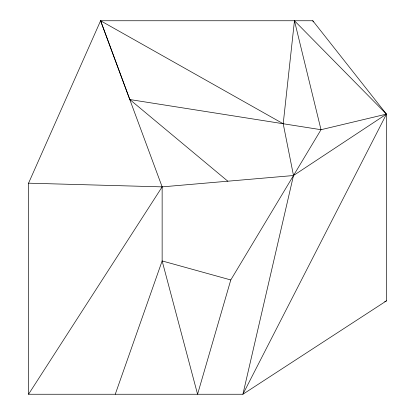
<?xml version="1.0" encoding="UTF-8"?>
<svg xmlns="http://www.w3.org/2000/svg" width="415" height="415" viewBox="0 0 415 415"><rect width="100%" height="100%" fill="white"/><g stroke="black" fill="none" stroke-linecap="round" stroke-linejoin="round"><path stroke-width="0.62" d="M283.206 123.743L294.458 20.75L386.448 114.125L386.448 300.875L242.905 394.25L28.552 394.25L28.552 183.181L100.596 20.75L312.801 20.75L386.448 114.125L242.905 394.25L293.493 175.529L283.206 123.743L100.596 20.75L162.141 186.875L162.141 260.936L197.571 394.25L230.782 279.959L321.013 129.708L294.458 20.75M115.261 394.25L162.141 260.936L230.782 279.959M28.552 394.25L162.141 186.875L293.493 175.529L386.448 114.125L321.013 129.708L129.828 99.543L100.596 20.75M384.695 301.715L386.448 300.875M28.552 183.181L162.141 186.875M129.828 99.543L227.819 181.199M312.801 20.75L313.278 21.954"/></g></svg>
